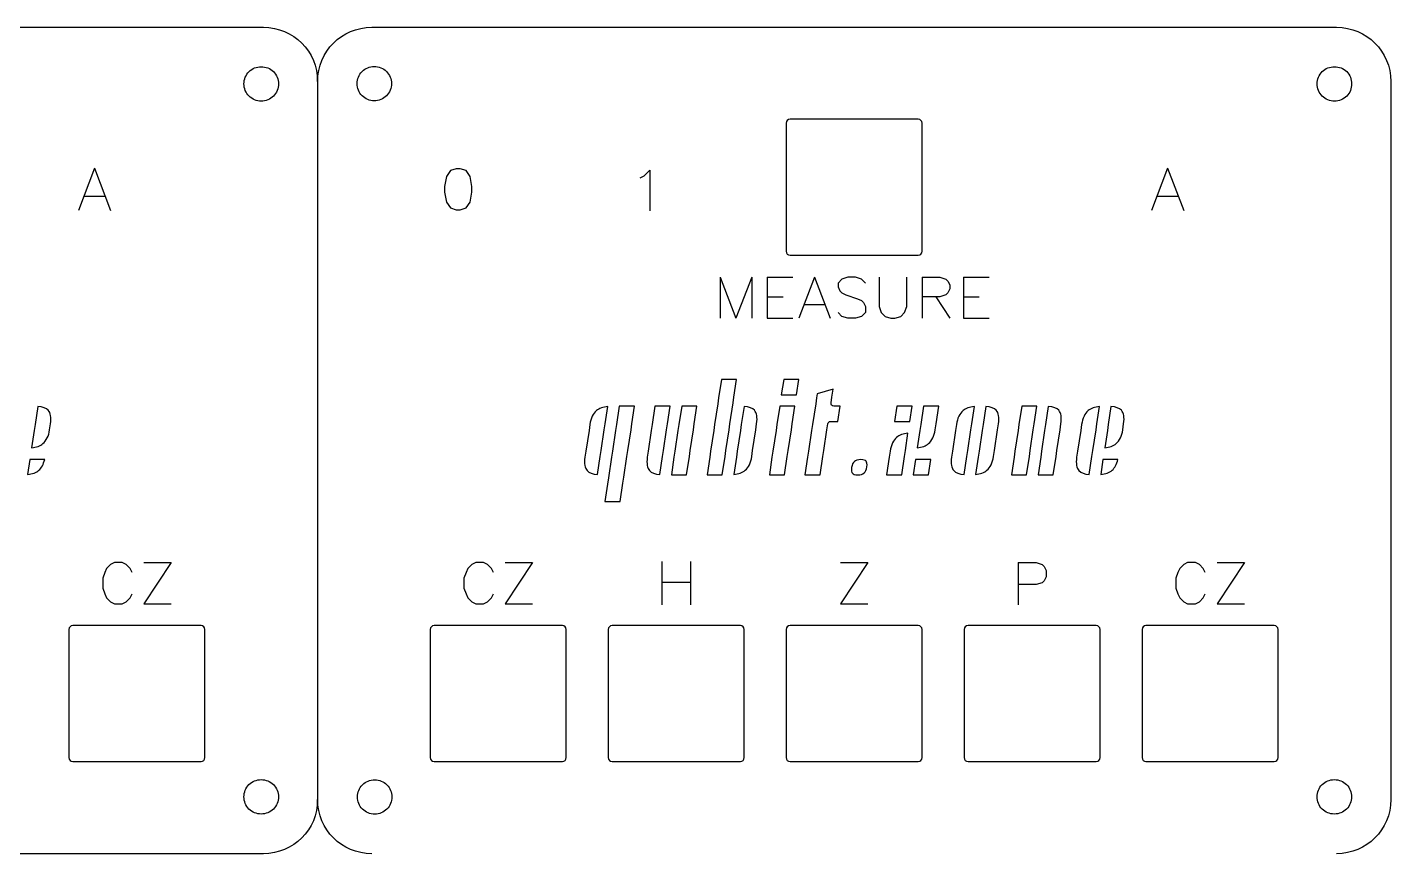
# Model space of a CAD drawing. Extents: x 0 to 498, y 0 to 383.
# Drawn here: x 371.3 to 497.8, y 306.8 to 383.5 of the extents above; entities that cross this region are included whole.
import ezdxf

# ---------------------------------------------------------------- set-up
doc = ezdxf.new("R2010")
doc.units = 0
doc.layers.get('0').update_dxf_attribs({"true_color": 0xffffff})

msp = doc.modelspace()

# ---------------------------------------------------------------- linework, layer by layer
at = {"color": 1, "true_color": 0xff0000}
for p, q in [((303.7, 383.5), (393.21, 383.5)), ((403.26, 383.5), (492.77, 383.5)), ((403.26, 383.5), (403.26, 383.5)), ((394.61, 378.24), (394.61, 378.24)), ((398.24, 378.47), (398.24, 311.83)), ((405.1, 378.27), (405.1, 378.27)), ((494.17, 378.24), (494.17, 378.24)), ((497.8, 378.47), (497.8, 311.83)), ((453.97, 374.96), (442.07, 374.96)), ((442.07, 362.35), (453.97, 362.35)), ((437.11, 350.82), (435.7, 350.82)), ((435.7, 350.82), (435.7, 350.82)), ((436.86, 349.18), (437.11, 350.82)), ((441.48, 350.82), (441.26, 349.4)), ((442.89, 350.82), (441.48, 350.82)), ((442.67, 349.4), (442.89, 350.82)), ((436.78, 348.63), (436.86, 349.18)), ((441.26, 349.4), (442.67, 349.4)), ((444.58, 349.47), (444.53, 349.11)), ((446.06, 349.9), (444.58, 349.47)), ((445.87, 348.63), (445.95, 349.18)), ((445.95, 349.18), (446.06, 349.9)), ((446.06, 349.9), (446.06, 349.9)), ((372.28, 348.31), (372.03, 346.63)), ((372.28, 348.31), (372.28, 348.31)), ((424.92, 346.7), (425.16, 348.3)), ((427.64, 348.34), (426.23, 348.34)), ((426.23, 348.34), (426.23, 348.34)), ((427.4, 346.7), (427.64, 348.34)), ((429.54, 348.34), (429.28, 346.63)), ((430.95, 348.34), (429.54, 348.34)), ((430.7, 346.7), (430.95, 348.34)), ((432.02, 348.34), (431.76, 346.63)), ((433.43, 348.34), (432.02, 348.34)), ((433.18, 346.7), (433.43, 348.34)), ((435.36, 348.56), (435.07, 346.63)), ((435.44, 349.11), (435.36, 348.56)), ((436.49, 346.7), (436.78, 348.63)), ((437.8, 348.31), (437.54, 346.63)), ((437.8, 348.31), (437.8, 348.31)), ((442.52, 348.34), (441.11, 348.34)), ((442.27, 346.7), (442.52, 348.34)), ((444.45, 348.56), (444.15, 346.63)), ((444.53, 349.11), (444.45, 348.56)), ((446.5, 346.92), (446.72, 348.34)), ((451.98, 348.34), (451.76, 346.92)), ((453.39, 348.34), (451.98, 348.34)), ((453.17, 346.92), (453.39, 348.34)), ((455.87, 348.34), (454.45, 348.34)), ((454.45, 348.34), (454.45, 348.34)), ((455.62, 346.7), (455.87, 348.34)), ((458.92, 346.7), (459.17, 348.3)), ((460.23, 348.31), (459.98, 346.63)), ((460.23, 348.31), (460.23, 348.31)), ((463.56, 348.34), (463.3, 346.63)), ((464.97, 348.34), (463.56, 348.34)), ((464.72, 346.7), (464.97, 348.34)), ((466.03, 348.31), (465.78, 346.63)), ((466.03, 348.31), (466.03, 348.31)), ((470.54, 346.7), (470.78, 348.3)), ((471.84, 348.31), (471.59, 346.63)), ((471.84, 348.31), (471.84, 348.31)), ((372.03, 346.63), (371.95, 346.08)), ((373.38, 346.15), (373.46, 346.7)), ((373.46, 346.7), (373.46, 346.7)), ((423.5, 346.63), (423.42, 346.08)), ((424.84, 346.15), (424.92, 346.7)), ((425.97, 346.63), (425.89, 346.08)), ((427.32, 346.15), (427.4, 346.7)), ((429.28, 346.63), (429.2, 346.08)), ((430.62, 346.15), (430.7, 346.7)), ((431.76, 346.63), (431.67, 346.08)), ((433.1, 346.15), (433.18, 346.7)), ((435.07, 346.63), (434.99, 346.08)), ((436.41, 346.15), (436.49, 346.7)), ((437.54, 346.63), (437.46, 346.08)), ((438.89, 346.15), (438.97, 346.7)), ((440.85, 346.63), (440.77, 346.08)), ((442.19, 346.15), (442.27, 346.7)), ((444.15, 346.63), (444.07, 346.08)), ((445.49, 346.15), (445.57, 346.7)), ((445.83, 346.92), (446.5, 346.92)), ((451.76, 346.92), (453.17, 346.92)), ((454.2, 346.63), (454.11, 346.08)), ((455.54, 346.15), (455.62, 346.7)), ((457.5, 346.63), (457.42, 346.08)), ((458.84, 346.15), (458.92, 346.7)), ((459.98, 346.63), (459.9, 346.08)), ((461.32, 346.15), (461.4, 346.7)), ((463.3, 346.63), (463.22, 346.08)), ((464.64, 346.15), (464.72, 346.7)), ((465.78, 346.63), (465.69, 346.08)), ((467.12, 346.15), (467.2, 346.7)), ((469.12, 346.63), (469.04, 346.08)), ((470.46, 346.15), (470.54, 346.7)), ((471.59, 346.63), (471.51, 346.08)), ((472.94, 346.15), (473.02, 346.7)), ((473.02, 346.7), (473.02, 346.7)), ((371.95, 346.08), (371.71, 344.48)), ((423.42, 346.08), (423.12, 344.15)), ((424.55, 344.22), (424.84, 346.15)), ((425.89, 346.08), (425.6, 344.15)), ((427.03, 344.22), (427.32, 346.15)), ((429.2, 346.08), (428.91, 344.15)), ((431.67, 346.08), (431.39, 344.15)), ((434.99, 346.08), (434.7, 344.15)), ((437.46, 346.08), (437.17, 344.15)), ((438.6, 344.22), (438.89, 346.15)), ((440.77, 346.08), (440.48, 344.15)), ((441.9, 344.22), (442.19, 346.15)), ((444.07, 346.08), (443.78, 344.15)), ((445.2, 344.22), (445.49, 346.15)), ((452.77, 344.22), (453.01, 345.82)), ((453.01, 345.82), (453.01, 345.82)), ((454.11, 346.08), (453.87, 344.48)), ((457.42, 346.08), (457.13, 344.15)), ((459.9, 346.08), (459.61, 344.15)), ((461.04, 344.22), (461.32, 346.15)), ((463.22, 346.08), (462.93, 344.15)), ((465.69, 346.08), (465.41, 344.15)), ((469.04, 346.08), (468.74, 344.15)), ((470.16, 344.22), (470.46, 346.15)), ((471.51, 346.08), (471.27, 344.48)), ((423.12, 344.15), (423.04, 343.59)), ((424.46, 343.67), (424.55, 344.22)), ((425.6, 344.15), (425.52, 343.6)), ((426.94, 343.67), (427.03, 344.22)), ((428.91, 344.15), (428.83, 343.59)), ((430.25, 343.67), (430.33, 344.22)), ((431.39, 344.15), (431.3, 343.59)), ((432.73, 343.67), (432.81, 344.22)), ((434.7, 344.15), (434.62, 343.59)), ((436.04, 343.67), (436.12, 344.22)), ((437.17, 344.15), (437.09, 343.59)), ((438.52, 343.67), (438.6, 344.22)), ((440.48, 344.15), (440.39, 343.6)), ((441.81, 343.67), (441.9, 344.22)), ((443.78, 344.15), (443.7, 343.59)), ((445.12, 343.67), (445.2, 344.22)), ((451.35, 344.15), (451.26, 343.6)), ((452.68, 343.67), (452.77, 344.22)), ((457.13, 344.15), (457.05, 343.59)), ((458.47, 343.67), (458.56, 344.22)), ((459.61, 344.15), (459.53, 343.59)), ((460.95, 343.67), (461.04, 344.22)), ((462.93, 344.15), (462.85, 343.59)), ((464.27, 343.67), (464.35, 344.22)), ((465.41, 344.15), (465.33, 343.59)), ((466.75, 343.67), (466.83, 344.22)), ((468.74, 344.15), (468.66, 343.59)), ((470.08, 343.67), (470.16, 344.22)), ((371.54, 343.38), (371.34, 342)), ((372.92, 343.38), (371.54, 343.38)), ((424.21, 341.99), (424.46, 343.67)), ((425.52, 343.6), (425.23, 341.67)), ((430, 341.99), (430.25, 343.67)), ((431.3, 343.59), (431.06, 341.96)), ((432.47, 341.96), (432.73, 343.67)), ((434.62, 343.59), (434.37, 341.96)), ((435.78, 341.96), (436.04, 343.67)), ((437.09, 343.59), (436.85, 342)), ((440.39, 343.6), (440.15, 341.96)), ((441.56, 341.96), (441.81, 343.67)), ((443.7, 343.59), (443.45, 341.96)), ((444.86, 341.96), (445.12, 343.67)), ((448.63, 343.38), (448.63, 343.38)), ((451.26, 343.6), (451.02, 341.96)), ((452.43, 341.96), (452.68, 343.67)), ((453.71, 343.38), (453.5, 341.96)), ((455.12, 343.38), (453.71, 343.38)), ((454.91, 341.96), (455.12, 343.38)), ((458.22, 341.99), (458.47, 343.67)), ((459.53, 343.59), (459.28, 342)), ((462.85, 343.59), (462.6, 341.96)), ((464.01, 341.96), (464.27, 343.67)), ((465.33, 343.59), (465.08, 341.96)), ((466.49, 341.96), (466.75, 343.67)), ((469.83, 341.99), (470.08, 343.67)), ((471.1, 343.38), (470.9, 342)), ((472.48, 343.38), (471.1, 343.38)), ((425.23, 341.67), (425.15, 341.11)), ((426.57, 341.19), (426.66, 341.74)), ((431.06, 341.96), (432.47, 341.96)), ((434.37, 341.96), (435.78, 341.96)), ((440.15, 341.96), (441.56, 341.96)), ((443.45, 341.96), (444.86, 341.96)), ((451.02, 341.96), (452.43, 341.96)), ((453.5, 341.96), (454.91, 341.96)), ((462.6, 341.96), (464.01, 341.96)), ((465.08, 341.96), (466.49, 341.96)), ((425.15, 341.11), (424.9, 339.48)), ((426.31, 339.48), (426.57, 341.19)), ((424.9, 339.48), (426.31, 339.48)), ((387.43, 327.97), (375.53, 327.97)), ((420.95, 327.97), (409.05, 327.97)), ((437.46, 327.97), (425.56, 327.97)), ((453.97, 327.97), (442.07, 327.97)), ((470.48, 327.97), (458.58, 327.97)), ((486.99, 327.97), (475.09, 327.97)), ((375.53, 315.36), (387.43, 315.36)), ((409.05, 315.36), (420.95, 315.36)), ((442.07, 315.36), (453.97, 315.36)), ((458.58, 315.36), (470.48, 315.36)), ((475.09, 315.36), (486.99, 315.36)), ((394.61, 312.08), (394.61, 312.08)), ((405.14, 312.07), (405.14, 312.07)), ((494.16, 312.08), (494.16, 312.08)), ((393.21, 306.8), (303.7, 306.8))]:
    msp.add_line(p, q, dxfattribs=at)
at = {"color": 7, "true_color": 0xffffff}
for p, q in [((377.54, 370.43), (376.05, 366.49)), ((377.54, 370.43), (379.04, 366.49)), ((410.2, 369.64), (410.01, 368.73)), ((410.56, 370.19), (410.2, 369.64)), ((411.1, 370.37), (410.56, 370.19)), ((411.47, 370.37), (411.1, 370.37)), ((412.01, 370.19), (411.47, 370.37)), ((412.38, 369.64), (412.01, 370.19)), ((412.56, 368.73), (412.38, 369.64)), ((428.17, 369.52), (428.53, 369.7)), ((428.53, 369.7), (429.07, 370.24)), ((429.07, 370.24), (429.07, 366.46)), ((477.1, 370.43), (475.61, 366.49)), ((477.1, 370.43), (478.6, 366.49)), ((410.01, 368.73), (410.01, 368.19)), ((410.01, 368.19), (410.2, 367.28)), ((412.38, 367.28), (412.56, 368.19)), ((412.56, 368.19), (412.56, 368.73)), ((376.61, 367.81), (378.48, 367.81)), ((410.2, 367.28), (410.56, 366.73)), ((412.01, 366.73), (412.38, 367.28)), ((476.17, 367.81), (478.04, 367.81)), ((410.56, 366.73), (411.1, 366.55)), ((411.1, 366.55), (411.47, 366.55)), ((411.47, 366.55), (412.01, 366.73)), ((435.6, 360.31), (435.6, 356.49)), ((435.6, 360.31), (437.05, 356.49)), ((438.51, 360.31), (437.05, 356.49)), ((438.51, 360.31), (438.51, 356.49)), ((439.96, 360.31), (439.96, 356.49)), ((439.96, 360.31), (442.33, 360.31)), ((444.33, 360.31), (442.88, 356.49)), ((444.33, 360.31), (445.79, 356.49)), ((446.88, 360.13), (446.52, 359.76)), ((446.52, 359.76), (446.52, 359.4)), ((446.52, 359.4), (446.7, 359.04)), ((447.43, 360.31), (446.88, 360.13)), ((448.15, 360.31), (447.43, 360.31)), ((448.7, 360.13), (448.15, 360.31)), ((449.06, 359.76), (448.7, 360.13)), ((450.34, 360.31), (450.34, 357.58)), ((452.89, 357.58), (452.89, 360.31)), ((454.34, 360.31), (454.34, 356.49)), ((454.34, 360.31), (455.98, 360.31)), ((455.98, 360.31), (456.52, 360.13)), ((456.52, 360.13), (456.71, 359.95)), ((456.71, 359.95), (456.89, 359.58)), ((456.89, 359.58), (456.89, 359.22)), ((458.16, 360.31), (458.16, 356.49)), ((458.16, 360.31), (460.53, 360.31)), ((439.96, 358.49), (441.42, 358.49)), ((446.7, 359.04), (446.88, 358.86)), ((446.88, 358.86), (447.24, 358.67)), ((447.24, 358.67), (448.34, 358.31)), ((448.34, 358.31), (448.7, 358.13)), ((448.7, 358.13), (448.88, 357.95)), ((455.98, 358.49), (454.34, 358.49)), ((455.61, 358.49), (456.89, 356.49)), ((456.52, 358.67), (455.98, 358.49)), ((456.71, 358.86), (456.52, 358.67)), ((456.89, 359.22), (456.71, 358.86)), ((458.16, 358.49), (459.62, 358.49)), ((443.42, 357.76), (445.24, 357.76)), ((446.88, 356.67), (446.52, 357.04)), ((449.06, 357.04), (448.7, 356.67)), ((448.88, 357.95), (449.06, 357.58)), ((449.06, 357.58), (449.06, 357.04)), ((450.34, 357.58), (450.52, 357.04)), ((450.52, 357.04), (450.88, 356.67)), ((452.34, 356.67), (452.7, 357.04)), ((452.7, 357.04), (452.89, 357.58)), ((439.96, 356.49), (442.33, 356.49)), ((447.43, 356.49), (446.88, 356.67)), ((448.15, 356.49), (447.43, 356.49)), ((448.7, 356.67), (448.15, 356.49)), ((450.88, 356.67), (451.43, 356.49)), ((451.43, 356.49), (451.79, 356.49)), ((451.79, 356.49), (452.34, 356.67)), ((458.16, 356.49), (460.53, 356.49)), ((378.49, 332.91), (378.3, 332.36)), ((378.67, 333.27), (378.49, 332.91)), ((379.03, 333.64), (378.67, 333.27)), ((379.39, 333.82), (379.03, 333.64)), ((380.12, 333.82), (379.39, 333.82)), ((380.49, 333.64), (380.12, 333.82)), ((380.85, 333.27), (380.49, 333.64)), ((381.03, 332.91), (380.85, 333.27)), ((384.67, 333.82), (382.12, 330)), ((382.12, 333.82), (384.67, 333.82)), ((412.01, 332.91), (411.82, 332.36)), ((412.19, 333.27), (412.01, 332.91)), ((412.55, 333.64), (412.19, 333.27)), ((412.91, 333.82), (412.55, 333.64)), ((413.64, 333.82), (412.91, 333.82)), ((414.01, 333.64), (413.64, 333.82)), ((414.37, 333.27), (414.01, 333.64)), ((414.55, 332.91), (414.37, 333.27)), ((418.19, 333.82), (415.64, 330)), ((415.64, 333.82), (418.19, 333.82)), ((430.17, 333.91), (430.17, 329.91)), ((432.84, 333.91), (432.84, 329.91)), ((449.29, 333.82), (446.74, 330)), ((446.74, 333.82), (449.29, 333.82)), ((463.23, 333.82), (463.23, 329.91)), ((463.23, 333.82), (464.9, 333.82)), ((464.9, 333.82), (465.46, 333.63)), ((465.46, 333.63), (465.64, 333.44)), ((465.64, 333.44), (465.83, 333.07)), ((465.83, 333.07), (465.83, 332.51)), ((478.05, 332.91), (477.86, 332.36)), ((478.23, 333.27), (478.05, 332.91)), ((478.59, 333.64), (478.23, 333.27)), ((478.95, 333.82), (478.59, 333.64)), ((479.68, 333.82), (478.95, 333.82)), ((480.05, 333.64), (479.68, 333.82)), ((480.41, 333.27), (480.05, 333.64)), ((480.59, 332.91), (480.41, 333.27)), ((484.23, 333.82), (481.68, 330)), ((481.68, 333.82), (484.23, 333.82)), ((378.3, 332.36), (378.3, 331.45)), ((378.3, 331.45), (378.49, 330.91)), ((411.82, 332.36), (411.82, 331.45)), ((411.82, 331.45), (412.01, 330.91)), ((430.17, 332), (432.84, 332)), ((464.9, 331.77), (463.23, 331.77)), ((465.46, 331.95), (464.9, 331.77)), ((465.64, 332.14), (465.46, 331.95)), ((465.83, 332.51), (465.64, 332.14)), ((477.86, 332.36), (477.86, 331.45)), ((477.86, 331.45), (478.05, 330.91)), ((378.49, 330.91), (378.67, 330.54)), ((378.67, 330.54), (379.03, 330.18)), ((379.03, 330.18), (379.39, 330)), ((380.12, 330), (380.49, 330.18)), ((380.49, 330.18), (380.85, 330.54)), ((380.85, 330.54), (381.03, 330.91)), ((412.01, 330.91), (412.19, 330.54)), ((412.19, 330.54), (412.55, 330.18)), ((412.55, 330.18), (412.91, 330)), ((413.64, 330), (414.01, 330.18)), ((414.01, 330.18), (414.37, 330.54)), ((414.37, 330.54), (414.55, 330.91)), ((478.05, 330.91), (478.23, 330.54)), ((478.23, 330.54), (478.59, 330.18)), ((478.59, 330.18), (478.95, 330)), ((479.68, 330), (480.05, 330.18)), ((480.05, 330.18), (480.41, 330.54)), ((480.41, 330.54), (480.59, 330.91)), ((379.39, 330), (380.12, 330)), ((382.12, 330), (384.67, 330)), ((412.91, 330), (413.64, 330)), ((415.64, 330), (418.19, 330)), ((446.74, 330), (449.29, 330)), ((478.95, 330), (479.68, 330)), ((481.68, 330), (484.23, 330))]:
    msp.add_line(p, q, dxfattribs=at)
at = {"color": 1, "true_color": 0xff0000}
for points in [[(393.21, 383.5), (396, 383.5), (398.24, 381.25), (398.24, 378.47)], [(398.24, 378.47), (398.24, 381.25), (400.48, 383.5), (403.26, 383.5)], [(492.77, 383.5), (495.56, 383.5), (497.8, 381.25), (497.8, 378.47)], [(391.88, 379.38), (392.18, 379.68), (392.59, 379.84), (393.01, 379.84)], [(393.01, 379.84), (393.44, 379.84), (393.85, 379.68), (394.15, 379.38)], [(402.37, 379.4), (402.67, 379.7), (403.08, 379.87), (403.5, 379.87)], [(403.5, 379.87), (403.92, 379.87), (404.33, 379.7), (404.63, 379.4)], [(491.44, 379.38), (491.74, 379.68), (492.15, 379.84), (492.57, 379.84)], [(492.57, 379.84), (493, 379.84), (493.41, 379.68), (493.71, 379.38)], [(391.41, 378.24), (391.41, 378.67), (391.58, 379.08), (391.88, 379.38)], [(391.88, 377.11), (391.58, 377.41), (391.41, 377.82), (391.41, 378.24)], [(394.15, 379.38), (394.45, 379.08), (394.61, 378.67), (394.61, 378.24)], [(394.61, 378.24), (394.61, 377.82), (394.45, 377.41), (394.15, 377.11)], [(401.9, 378.27), (401.9, 378.69), (402.07, 379.1), (402.37, 379.4)], [(402.37, 377.14), (402.07, 377.44), (401.9, 377.84), (401.9, 378.27)], [(404.63, 379.4), (404.93, 379.1), (405.1, 378.69), (405.1, 378.27)], [(405.1, 378.27), (405.1, 377.84), (404.93, 377.44), (404.63, 377.14)], [(490.97, 378.24), (490.97, 378.67), (491.14, 379.08), (491.44, 379.38)], [(491.44, 377.11), (491.14, 377.41), (490.97, 377.82), (490.97, 378.24)], [(493.71, 379.38), (494.01, 379.08), (494.17, 378.67), (494.17, 378.24)], [(494.17, 378.24), (494.17, 377.82), (494.01, 377.41), (493.71, 377.11)], [(393.01, 376.64), (392.59, 376.64), (392.18, 376.81), (391.88, 377.11)], [(394.15, 377.11), (393.85, 376.81), (393.44, 376.64), (393.01, 376.64)], [(403.5, 376.67), (403.08, 376.67), (402.67, 376.84), (402.37, 377.14)], [(404.63, 377.14), (404.33, 376.84), (403.92, 376.67), (403.5, 376.67)], [(492.57, 376.64), (492.15, 376.64), (491.74, 376.81), (491.44, 377.11)], [(493.71, 377.11), (493.41, 376.81), (493, 376.64), (492.57, 376.64)], [(442.07, 374.96), (441.87, 374.96), (441.71, 374.8), (441.71, 374.61)], [(441.71, 374.61), (441.71, 374.61), (441.71, 362.71), (441.71, 362.71)], [(454.32, 374.61), (454.32, 374.8), (454.16, 374.96), (453.97, 374.96)], [(454.32, 362.71), (454.32, 362.71), (454.32, 374.61), (454.32, 374.61)], [(441.71, 362.71), (441.71, 362.51), (441.87, 362.35), (442.07, 362.35)], [(453.97, 362.35), (454.16, 362.35), (454.32, 362.51), (454.32, 362.71)], [(435.7, 350.82), (435.7, 350.82), (435.44, 349.11), (435.44, 349.11)], [(373.25, 347.95), (373.07, 348.16), (372.74, 348.27), (372.28, 348.31)], [(373.46, 346.7), (373.55, 347.3), (373.46, 347.7), (373.25, 347.95)], [(424.11, 347.92), (423.8, 347.65), (423.59, 347.23), (423.5, 346.63)], [(425.16, 348.3), (424.72, 348.25), (424.36, 348.14), (424.11, 347.92)], [(426.23, 348.34), (426.23, 348.34), (425.97, 346.63), (425.97, 346.63)], [(435.44, 349.11), (435.44, 349.11), (435.44, 349.11), (435.44, 349.11)], [(438.77, 347.95), (438.59, 348.16), (438.26, 348.27), (437.8, 348.31)], [(438.97, 346.7), (439.06, 347.3), (438.97, 347.7), (438.77, 347.95)], [(441.11, 348.34), (441.11, 348.34), (440.85, 346.63), (440.85, 346.63)], [(444.53, 349.11), (444.53, 349.11), (444.53, 349.11), (444.53, 349.11)], [(445.92, 348.43), (445.88, 348.48), (445.85, 348.56), (445.87, 348.63)], [(446.12, 348.34), (446.04, 348.34), (445.97, 348.37), (445.92, 348.43)], [(446.72, 348.34), (446.72, 348.34), (446.12, 348.34), (446.12, 348.34)], [(454.45, 348.34), (454.45, 348.34), (454.2, 346.63), (454.2, 346.63)], [(458.12, 347.92), (457.8, 347.65), (457.59, 347.23), (457.5, 346.63)], [(459.17, 348.3), (458.73, 348.25), (458.37, 348.14), (458.12, 347.92)], [(461.2, 347.95), (461.02, 348.16), (460.69, 348.27), (460.23, 348.31)], [(461.4, 346.7), (461.5, 347.3), (461.41, 347.7), (461.2, 347.95)], [(467, 347.95), (466.82, 348.16), (466.49, 348.27), (466.03, 348.31)], [(467.2, 346.7), (467.29, 347.3), (467.21, 347.7), (467, 347.95)], [(469.73, 347.92), (469.42, 347.65), (469.21, 347.23), (469.12, 346.63)], [(470.78, 348.3), (470.34, 348.25), (469.98, 348.14), (469.73, 347.92)], [(472.81, 347.95), (472.63, 348.16), (472.3, 348.27), (471.84, 348.31)], [(473.02, 346.7), (473.11, 347.3), (473.02, 347.7), (472.81, 347.95)], [(372.03, 346.63), (372.03, 346.63), (372.03, 346.63), (372.03, 346.63)], [(423.5, 346.63), (423.5, 346.63), (423.5, 346.63), (423.5, 346.63)], [(425.97, 346.63), (425.97, 346.63), (425.97, 346.63), (425.97, 346.63)], [(440.85, 346.63), (440.85, 346.63), (440.85, 346.63), (440.85, 346.63)], [(445.57, 346.7), (445.59, 346.83), (445.7, 346.92), (445.83, 346.92)], [(454.2, 346.63), (454.2, 346.63), (454.2, 346.63), (454.2, 346.63)], [(469.12, 346.63), (469.12, 346.63), (469.12, 346.63), (469.12, 346.63)], [(471.59, 346.63), (471.59, 346.63), (471.59, 346.63), (471.59, 346.63)], [(372.76, 344.86), (373.08, 345.13), (373.29, 345.55), (373.38, 346.15)], [(430.33, 344.22), (430.33, 344.22), (430.62, 346.15), (430.62, 346.15)], [(430.62, 346.15), (430.62, 346.15), (430.62, 346.15), (430.62, 346.15)], [(432.81, 344.22), (432.81, 344.22), (433.1, 346.15), (433.1, 346.15)], [(433.1, 346.15), (433.1, 346.15), (433.1, 346.15), (433.1, 346.15)], [(436.12, 344.22), (436.12, 344.22), (436.41, 346.15), (436.41, 346.15)], [(436.41, 346.15), (436.41, 346.15), (436.41, 346.15), (436.41, 346.15)], [(438.89, 346.15), (438.89, 346.15), (438.89, 346.15), (438.89, 346.15)], [(445.49, 346.15), (445.49, 346.15), (445.49, 346.15), (445.49, 346.15)], [(451.96, 345.44), (451.65, 345.17), (451.44, 344.75), (451.35, 344.15)], [(453.01, 345.82), (452.58, 345.77), (452.22, 345.66), (451.96, 345.44)], [(454.92, 344.86), (455.24, 345.13), (455.45, 345.55), (455.54, 346.15)], [(458.56, 344.22), (458.56, 344.22), (458.84, 346.15), (458.84, 346.15)], [(458.84, 346.15), (458.84, 346.15), (458.84, 346.15), (458.84, 346.15)], [(461.32, 346.15), (461.32, 346.15), (461.32, 346.15), (461.32, 346.15)], [(464.35, 344.22), (464.35, 344.22), (464.64, 346.15), (464.64, 346.15)], [(464.64, 346.15), (464.64, 346.15), (464.64, 346.15), (464.64, 346.15)], [(466.83, 344.22), (466.83, 344.22), (467.12, 346.15), (467.12, 346.15)], [(467.12, 346.15), (467.12, 346.15), (467.12, 346.15), (467.12, 346.15)], [(472.32, 344.86), (472.63, 345.13), (472.85, 345.55), (472.94, 346.15)], [(371.71, 344.48), (372.14, 344.52), (372.51, 344.64), (372.76, 344.86)], [(428.91, 344.15), (428.91, 344.15), (428.91, 344.15), (428.91, 344.15)], [(431.39, 344.15), (431.39, 344.15), (431.39, 344.15), (431.39, 344.15)], [(434.7, 344.15), (434.7, 344.15), (434.7, 344.15), (434.7, 344.15)], [(437.17, 344.15), (437.17, 344.15), (437.17, 344.15), (437.17, 344.15)], [(443.78, 344.15), (443.78, 344.15), (443.78, 344.15), (443.78, 344.15)], [(453.87, 344.48), (454.31, 344.52), (454.67, 344.64), (454.92, 344.86)], [(457.13, 344.15), (457.13, 344.15), (457.13, 344.15), (457.13, 344.15)], [(459.61, 344.15), (459.61, 344.15), (459.61, 344.15), (459.61, 344.15)], [(462.93, 344.15), (462.93, 344.15), (462.93, 344.15), (462.93, 344.15)], [(465.41, 344.15), (465.41, 344.15), (465.41, 344.15), (465.41, 344.15)], [(471.27, 344.48), (471.7, 344.52), (472.07, 344.64), (472.32, 344.86)], [(372.39, 342.38), (372.64, 342.6), (372.81, 342.95), (372.92, 343.38)], [(423.04, 343.59), (422.95, 342.99), (423.04, 342.6), (423.25, 342.35)], [(424.46, 343.67), (424.46, 343.67), (424.46, 343.67), (424.46, 343.67)], [(426.66, 341.74), (426.66, 341.74), (426.94, 343.67), (426.94, 343.67)], [(426.94, 343.67), (426.94, 343.67), (426.94, 343.67), (426.94, 343.67)], [(428.83, 343.59), (428.74, 342.99), (428.83, 342.6), (429.03, 342.35)], [(437.9, 342.38), (438.22, 342.65), (438.43, 343.07), (438.52, 343.67)], [(441.81, 343.67), (441.81, 343.67), (441.81, 343.67), (441.81, 343.67)], [(448.04, 343.2), (447.91, 343.09), (447.82, 342.91), (447.78, 342.63)], [(448.63, 343.38), (448.35, 343.38), (448.17, 343.31), (448.04, 343.2)], [(449.13, 343.23), (449.05, 343.31), (448.91, 343.38), (448.63, 343.38)], [(449.2, 342.71), (449.24, 342.99), (449.2, 343.14), (449.13, 343.23)], [(452.68, 343.67), (452.68, 343.67), (452.68, 343.67), (452.68, 343.67)], [(457.05, 343.59), (456.96, 342.99), (457.05, 342.6), (457.26, 342.35)], [(460.34, 342.38), (460.65, 342.65), (460.86, 343.07), (460.95, 343.67)], [(468.66, 343.59), (468.57, 342.99), (468.66, 342.6), (468.87, 342.35)], [(470.08, 343.67), (470.08, 343.67), (470.08, 343.67), (470.08, 343.67)], [(471.95, 342.38), (472.2, 342.6), (472.37, 342.95), (472.48, 343.38)], [(371.34, 342), (371.77, 342.04), (372.14, 342.16), (372.39, 342.38)], [(423.25, 342.35), (423.43, 342.14), (423.76, 342.02), (424.21, 341.99)], [(425.23, 341.67), (425.23, 341.67), (425.23, 341.67), (425.23, 341.67)], [(429.03, 342.35), (429.21, 342.14), (429.54, 342.02), (430, 341.99)], [(436.85, 342), (437.29, 342.04), (437.65, 342.16), (437.9, 342.38)], [(447.78, 342.63), (447.74, 342.35), (447.78, 342.19), (447.86, 342.11)], [(447.86, 342.11), (447.93, 342.02), (448.07, 341.96), (448.34, 341.96)], [(448.34, 341.96), (448.62, 341.96), (448.81, 342.02), (448.94, 342.14)], [(448.94, 342.14), (449.07, 342.25), (449.16, 342.42), (449.2, 342.71)], [(457.26, 342.35), (457.43, 342.14), (457.76, 342.02), (458.22, 341.99)], [(459.28, 342), (459.72, 342.04), (460.08, 342.16), (460.34, 342.38)], [(468.87, 342.35), (469.05, 342.14), (469.38, 342.02), (469.83, 341.99)], [(470.9, 342), (471.33, 342.04), (471.7, 342.16), (471.95, 342.38)], [(375.53, 327.97), (375.33, 327.97), (375.17, 327.81), (375.17, 327.62)], [(375.17, 327.62), (375.17, 327.62), (375.17, 315.72), (375.17, 315.72)], [(387.78, 327.62), (387.78, 327.81), (387.62, 327.97), (387.43, 327.97)], [(387.78, 315.72), (387.78, 315.72), (387.78, 327.62), (387.78, 327.62)], [(409.05, 327.97), (408.85, 327.97), (408.69, 327.81), (408.69, 327.62)], [(408.69, 327.62), (408.69, 327.62), (408.69, 315.72), (408.69, 315.72)], [(421.3, 327.62), (421.3, 327.81), (421.14, 327.97), (420.95, 327.97)], [(421.3, 315.72), (421.3, 315.72), (421.3, 327.62), (421.3, 327.62)], [(425.56, 327.97), (425.36, 327.97), (425.2, 327.81), (425.2, 327.62)], [(425.2, 327.62), (425.2, 327.62), (425.2, 315.72), (425.2, 315.72)], [(437.81, 327.62), (437.81, 327.81), (437.65, 327.97), (437.46, 327.97)], [(437.81, 315.72), (437.81, 315.72), (437.81, 327.62), (437.81, 327.62)], [(442.07, 327.97), (441.87, 327.97), (441.71, 327.81), (441.71, 327.62)], [(441.71, 327.62), (441.71, 327.62), (441.71, 315.72), (441.71, 315.72)], [(454.32, 327.62), (454.32, 327.81), (454.16, 327.97), (453.97, 327.97)], [(454.32, 315.72), (454.32, 315.72), (454.32, 327.62), (454.32, 327.62)], [(458.58, 327.97), (458.38, 327.97), (458.22, 327.81), (458.22, 327.62)], [(458.22, 327.62), (458.22, 327.62), (458.22, 315.72), (458.22, 315.72)], [(470.83, 327.62), (470.83, 327.81), (470.67, 327.97), (470.48, 327.97)], [(470.83, 315.72), (470.83, 315.72), (470.83, 327.62), (470.83, 327.62)], [(475.09, 327.97), (474.89, 327.97), (474.73, 327.81), (474.73, 327.62)], [(474.73, 327.62), (474.73, 327.62), (474.73, 315.72), (474.73, 315.72)], [(487.34, 327.62), (487.34, 327.81), (487.18, 327.97), (486.99, 327.97)], [(487.34, 315.72), (487.34, 315.72), (487.34, 327.62), (487.34, 327.62)], [(375.17, 315.72), (375.17, 315.52), (375.33, 315.36), (375.53, 315.36)], [(387.43, 315.36), (387.62, 315.36), (387.78, 315.52), (387.78, 315.72)], [(408.69, 315.72), (408.69, 315.52), (408.85, 315.36), (409.05, 315.36)], [(420.95, 315.36), (421.14, 315.36), (421.3, 315.52), (421.3, 315.72)], [(425.2, 315.72), (425.2, 315.52), (425.36, 315.36), (425.56, 315.36)], [(425.56, 315.36), (425.56, 315.36), (437.46, 315.36), (437.46, 315.36)], [(437.46, 315.36), (437.65, 315.36), (437.81, 315.52), (437.81, 315.72)], [(441.71, 315.72), (441.71, 315.52), (441.87, 315.36), (442.07, 315.36)], [(453.97, 315.36), (454.16, 315.36), (454.32, 315.52), (454.32, 315.72)], [(458.22, 315.72), (458.22, 315.52), (458.38, 315.36), (458.58, 315.36)], [(470.48, 315.36), (470.67, 315.36), (470.83, 315.52), (470.83, 315.72)], [(474.73, 315.72), (474.73, 315.52), (474.89, 315.36), (475.09, 315.36)], [(486.99, 315.36), (487.18, 315.36), (487.34, 315.52), (487.34, 315.72)], [(391.41, 312.08), (391.41, 312.5), (391.57, 312.91), (391.87, 313.21)], [(391.87, 313.21), (392.17, 313.51), (392.58, 313.68), (393.01, 313.68)], [(393.01, 313.68), (393.43, 313.68), (393.84, 313.51), (394.14, 313.21)], [(394.14, 313.21), (394.44, 312.91), (394.61, 312.5), (394.61, 312.08)], [(401.94, 312.07), (401.94, 312.49), (402.1, 312.9), (402.4, 313.2)], [(402.4, 313.2), (402.7, 313.5), (403.11, 313.67), (403.54, 313.67)], [(403.54, 313.67), (403.96, 313.67), (404.37, 313.5), (404.67, 313.2)], [(404.67, 313.2), (404.97, 312.9), (405.14, 312.49), (405.14, 312.07)], [(490.96, 312.08), (490.96, 312.5), (491.13, 312.91), (491.43, 313.21)], [(491.43, 313.21), (491.73, 313.51), (492.14, 313.68), (492.56, 313.68)], [(492.56, 313.68), (492.99, 313.68), (493.4, 313.51), (493.7, 313.21)], [(493.7, 313.21), (494, 312.91), (494.16, 312.5), (494.16, 312.08)], [(391.87, 310.95), (391.57, 311.25), (391.41, 311.65), (391.41, 312.08)], [(398.24, 311.83), (398.24, 309.04), (396, 306.8), (393.21, 306.8)], [(394.61, 312.08), (394.61, 311.65), (394.44, 311.25), (394.14, 310.95)], [(403.26, 306.8), (400.48, 306.8), (398.24, 309.04), (398.24, 311.83)], [(402.4, 310.94), (402.1, 311.24), (401.94, 311.64), (401.94, 312.07)], [(405.14, 312.07), (405.14, 311.64), (404.97, 311.24), (404.67, 310.94)], [(491.43, 310.95), (491.13, 311.25), (490.96, 311.65), (490.96, 312.08)], [(497.8, 311.83), (497.8, 309.04), (495.56, 306.8), (492.77, 306.8)], [(494.16, 312.08), (494.16, 311.65), (494, 311.25), (493.7, 310.95)], [(393.01, 310.48), (392.58, 310.48), (392.17, 310.65), (391.87, 310.95)], [(394.14, 310.95), (393.84, 310.65), (393.43, 310.48), (393.01, 310.48)], [(403.54, 310.47), (403.11, 310.47), (402.7, 310.64), (402.4, 310.94)], [(404.67, 310.94), (404.37, 310.64), (403.96, 310.47), (403.54, 310.47)], [(492.56, 310.48), (492.14, 310.48), (491.73, 310.65), (491.43, 310.95)], [(493.7, 310.95), (493.4, 310.65), (492.99, 310.48), (492.56, 310.48)]]:
    msp.add_open_spline(points, degree=3, dxfattribs=at)

doc.saveas('drawing.dxf')
